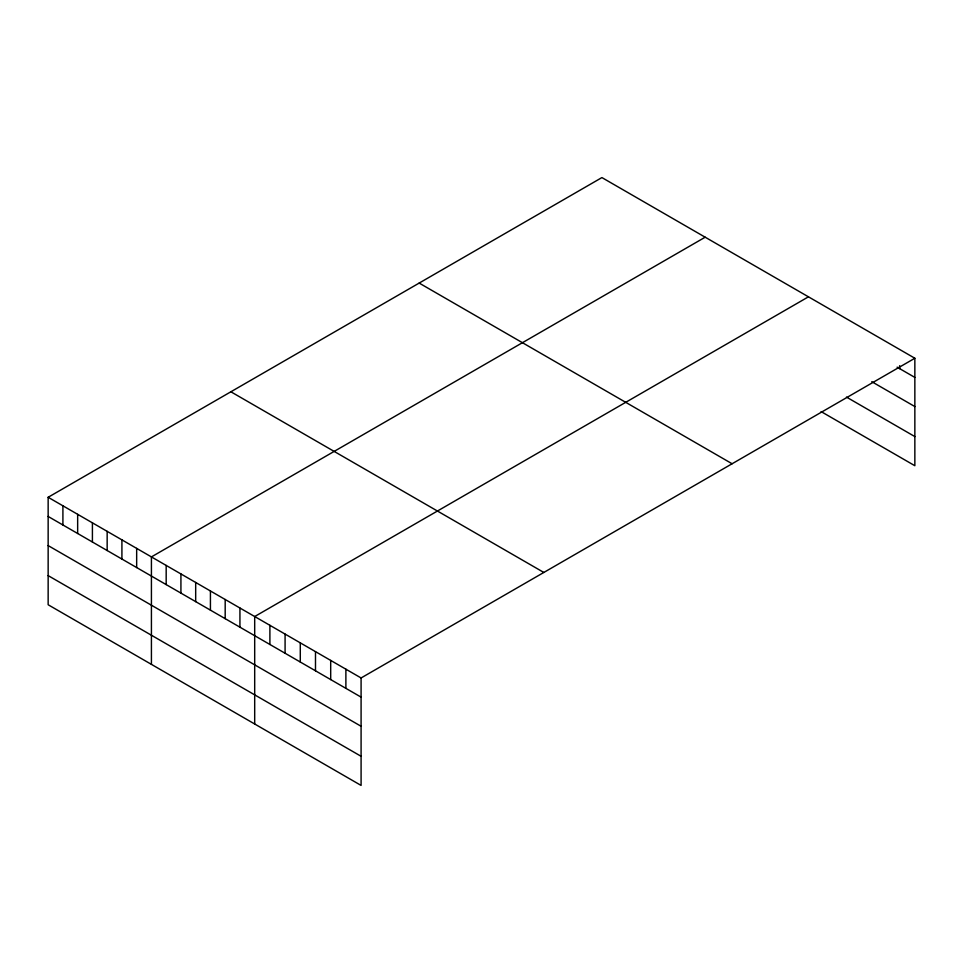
<?xml version="1.0" encoding="UTF-8"?>
<svg xmlns="http://www.w3.org/2000/svg" width="963" height="963" viewBox="0 0 963 963"><rect width="100%" height="100%" fill="white"/><g stroke="black" fill="none" stroke-linecap="round" stroke-linejoin="round"><path stroke-width="1.44" d="M914.85 358.248L601.911 177.577L48.15 497.281L48.15 604.752L361.089 785.423L361.089 677.964L914.85 358.248L914.85 465.719L821.114 411.598M705.181 237.199L151.42 556.903L151.42 664.374M808.451 296.821L254.689 616.537L254.689 723.995M897.119 367.18L914.85 377.412M871.78 381.685L914.85 406.555M846.453 397.081L914.85 436.576M419.17 283.074L732.109 463.757M230.891 391.785L543.83 572.455M48.15 497.281L361.089 677.964M48.15 516.457L361.089 697.128M48.15 545.588L361.089 726.271M48.15 575.609L361.089 756.292M899.647 365.687L899.647 368.636M345.886 669.189L345.886 688.352M330.694 660.413L330.694 679.577M315.491 651.638L315.491 670.802M300.287 642.863L300.287 662.026M285.084 634.087L285.084 653.251M269.893 625.312L269.893 644.476M239.931 608.014L239.931 627.178M225.186 599.492L225.186 618.667M210.428 590.981L210.428 610.145M195.682 582.459L195.682 601.634M180.924 573.948L180.924 593.112M166.178 565.425L166.178 584.589M136.662 548.392L136.662 567.556M121.916 539.87L121.916 559.046M107.158 531.359L107.158 550.523M92.412 522.837L92.412 542.013M77.654 514.326L77.654 533.49M62.908 505.804L62.908 524.967"/></g></svg>
